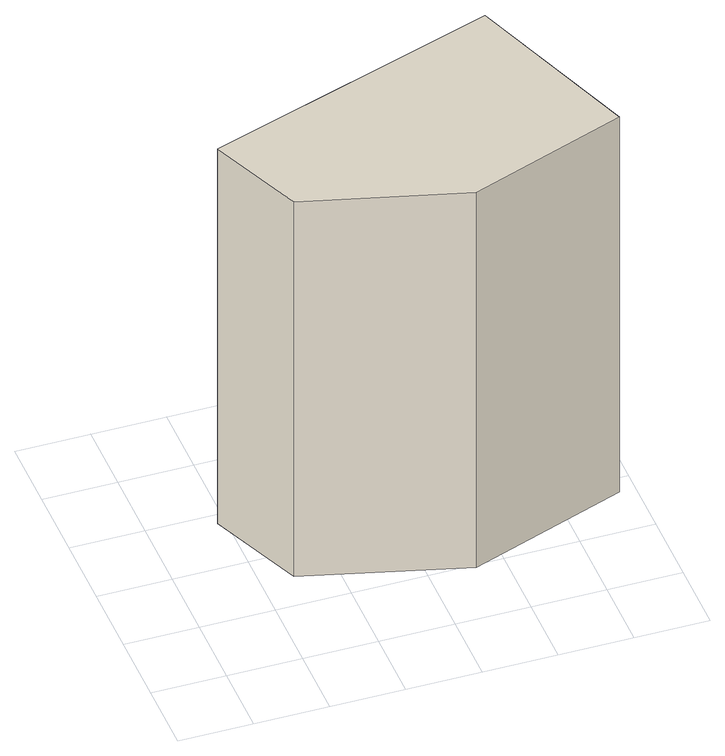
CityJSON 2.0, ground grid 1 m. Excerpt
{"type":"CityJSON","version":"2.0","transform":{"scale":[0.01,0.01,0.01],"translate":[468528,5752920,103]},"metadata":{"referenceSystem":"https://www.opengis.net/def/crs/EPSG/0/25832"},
"CityObjects":{
"building1":{"type":"Building","attributes":{"Gemeindeschluessel":"05711000","BezugspunktDach":"2100","function":"31001_2600","measuredHeight":6},"address":[{"country":"Germany","locality":"Bielefeld","thoroughfareNumber":"4","thoroughfareName":"Freudweg"}],"geometry":[{"type":"Solid","lod":"1","boundaries":[[[[0,1,2,3,4]],[[5,6,7,8,9]],[[5,9,4,3]],[[6,5,3,2]],[[7,6,2,1]],[[8,7,1,0]],[[9,8,0,4]]]]}]}
},
"vertices":[
[488,417,668],[89,283,668],[143,154,668],[362,95,668],[578,174,668],[362,95,68],[143,154,68],[89,283,68],[488,417,68],[578,174,68]
]}
